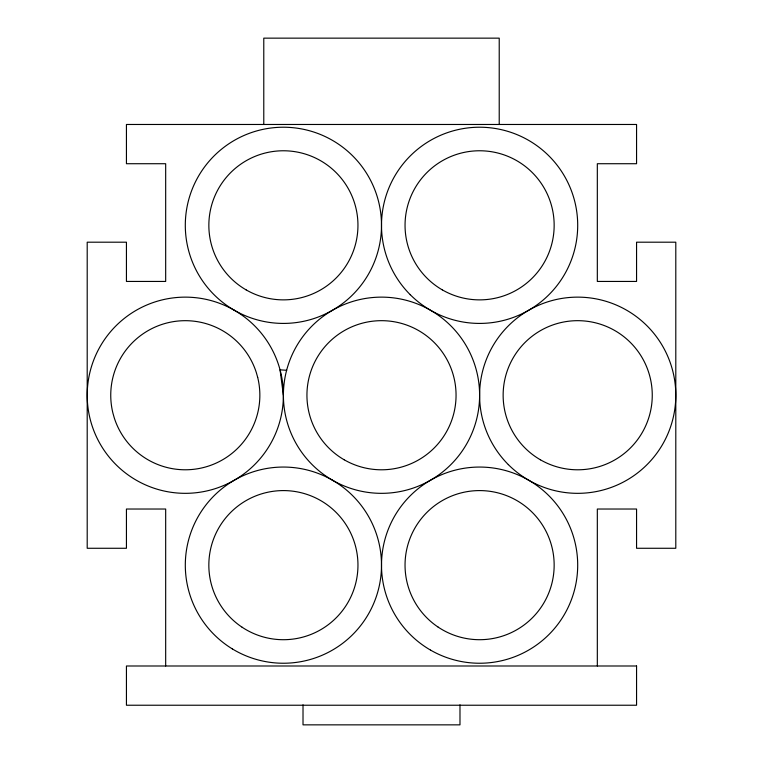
<?xml version="1.0" encoding="UTF-8"?>
<svg xmlns="http://www.w3.org/2000/svg" width="763" height="763" viewBox="0 0 763 763"><rect width="100%" height="100%" fill="white"/><g stroke="black" fill="none" stroke-linecap="round" stroke-linejoin="round"><path stroke-width="1.14" d="M263.779 124.474L263.779 38.15L499.221 38.15L499.221 124.474M286.688 370.274L280.059 369.845L283.397 395.234A98.103 98.103 0 0 1 136.253 480.194A98.103 98.103 0 0 1 136.253 310.274A98.103 98.103 0 0 1 283.397 395.234M597.324 665.994L597.324 509.026L636.561 509.026L636.561 548.273L675.799 548.273L675.799 242.195L636.561 242.195L636.561 281.442L597.324 281.442L597.324 163.721L636.561 163.721L636.561 124.474L126.439 124.474L126.439 163.721L165.676 163.721L165.676 281.442L126.439 281.442L126.439 242.195L87.201 242.195L87.201 548.273L126.439 548.273L126.439 509.026L165.676 509.026L165.676 665.994M459.984 704.84L459.984 724.85L303.016 724.85L303.016 704.84M636.561 665.994L126.439 665.994L126.439 705.231L636.561 705.231L636.561 665.994M257.684 377.38L256.358 372.678A74.555 74.555 0 0 0 165.085 323.474A74.555 74.555 0 0 0 112.914 413.088L114.24 417.79A74.555 74.555 0 0 0 205.514 466.994A74.555 74.555 0 0 0 257.684 377.38M508.33 464.6A98.103 98.103 0 0 0 672.461 420.623A98.103 98.103 0 0 0 552.307 300.479A98.103 98.103 0 0 0 508.33 464.6M332.449 480.194A98.103 98.103 0 0 0 479.603 395.234A98.103 98.103 0 0 0 332.449 310.274A98.103 98.103 0 0 0 332.449 480.194M430.551 650.105A98.103 98.103 0 0 0 577.696 565.145A98.103 98.103 0 0 0 430.551 480.194A98.103 98.103 0 0 0 430.551 650.105M410.236 294.69A98.103 98.103 0 0 0 574.358 250.712A98.103 98.103 0 0 0 454.214 130.559A98.103 98.103 0 0 0 410.236 294.69M234.346 310.274A98.103 98.103 0 0 0 381.5 225.323A98.103 98.103 0 0 0 234.346 140.363A98.103 98.103 0 0 0 234.346 310.274M232.362 648.922A98.103 98.103 0 0 0 381.471 567.462A98.103 98.103 0 0 0 236.368 479.059A98.103 98.103 0 0 0 232.362 648.922M540.423 459.803A74.555 74.555 0 0 0 652.26 395.234A74.555 74.555 0 0 0 540.423 330.665A74.555 74.555 0 0 0 540.423 459.803M242.09 627.215A74.555 74.555 0 0 0 357.809 569.894A74.555 74.555 0 0 0 250.312 498.334A74.555 74.555 0 0 0 242.09 627.215M438.181 627.138A74.555 74.555 0 0 0 553.995 570.028A74.555 74.555 0 0 0 446.622 498.277A74.555 74.555 0 0 0 438.181 627.138M246.125 289.883A74.555 74.555 0 0 0 357.952 225.323A74.555 74.555 0 0 0 246.125 160.755A74.555 74.555 0 0 0 246.125 289.883M442.321 289.883A74.555 74.555 0 0 0 554.157 225.323A74.555 74.555 0 0 0 442.321 160.755A74.555 74.555 0 0 0 442.321 289.883M344.218 459.803A74.555 74.555 0 0 0 456.055 395.234A74.555 74.555 0 0 0 344.218 330.665A74.555 74.555 0 0 0 344.218 459.803"/></g></svg>
